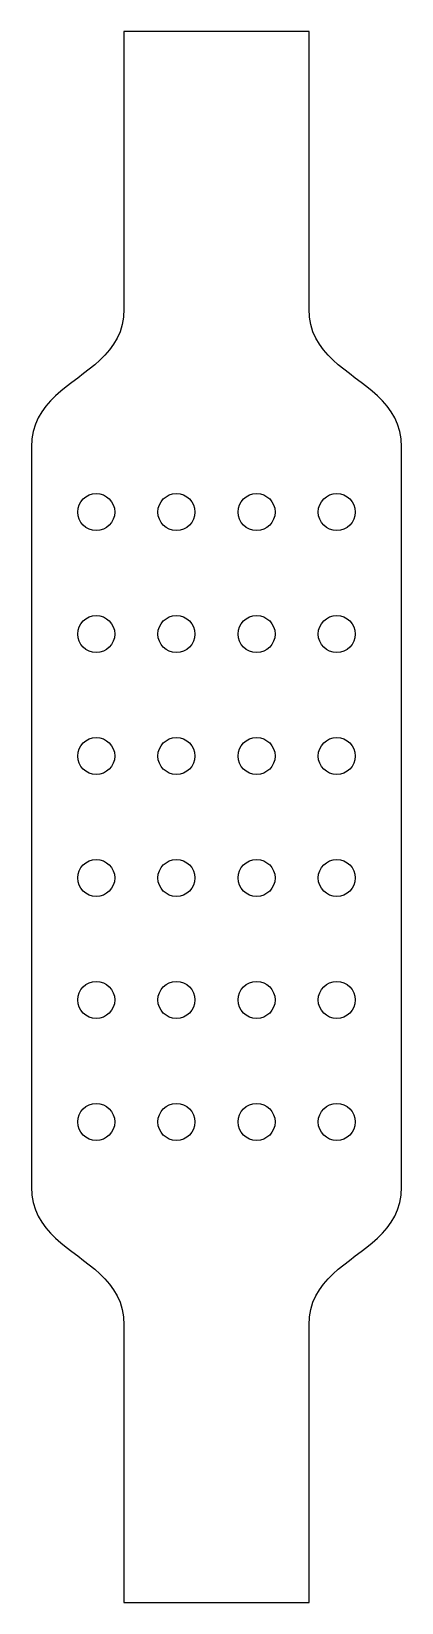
# Model space of a CAD drawing. Header units: millimetres. Extents: x 0 to 80, y 0 to 340.
import ezdxf

# ---------------------------------------------------------------- set-up
doc = ezdxf.new("R2010")
doc.units = ezdxf.units.MM
doc.layers.add('CUT_HOLES', color=1, linetype='Continuous')
doc.layers.add('CUT_OUTLINE', color=7, linetype='Continuous')

msp = doc.modelspace()

# ---------------------------------------------------------------- linework, layer by layer
at = {"layer": 'CUT_HOLES'}
for centre in [(14, 236), (31.33, 236), (48.67, 236), (66, 236), (14, 209.6), (31.33, 209.6), (48.67, 209.6), (66, 209.6), (14, 183.2), (31.33, 183.2), (48.67, 183.2), (66, 183.2), (14, 156.8), (31.33, 156.8), (48.67, 156.8), (66, 156.8), (14, 130.4), (31.33, 130.4), (48.67, 130.4), (66, 130.4), (14, 104), (31.33, 104), (48.67, 104), (66, 104)]:
    msp.add_circle(centre, 4, dxfattribs=at)
at = {"layer": 'CUT_OUTLINE'}
msp.add_lwpolyline([(20, 0), (60, 0), (60, 60), (60.1, 61.8), (60.39, 63.45), (60.86, 64.98), (61.48, 66.39), (62.24, 67.69), (63.12, 68.91), (64.11, 70.04), (65.19, 71.11), (66.33, 72.13), (67.52, 73.11), (68.75, 74.06), (70, 75), (71.25, 75.94), (72.48, 76.89), (73.67, 77.87), (74.81, 78.89), (75.89, 79.96), (76.88, 81.09), (77.76, 82.31), (78.52, 83.61), (79.14, 85.02), (79.61, 86.55), (79.9, 88.2), (80, 90), (80, 250), (79.9, 251.8), (79.61, 253.45), (79.14, 254.98), (78.52, 256.39), (77.76, 257.69), (76.88, 258.91), (75.89, 260.04), (74.81, 261.11), (73.67, 262.13), (72.48, 263.11), (71.25, 264.06), (70, 265), (68.75, 265.94), (67.52, 266.89), (66.33, 267.87), (65.19, 268.89), (64.11, 269.96), (63.12, 271.09), (62.24, 272.31), (61.48, 273.61), (60.86, 275.02), (60.39, 276.55), (60.1, 278.2), (60, 280), (60, 340), (20, 340), (20, 280), (19.9, 278.2), (19.61, 276.55), (19.14, 275.02), (18.52, 273.61), (17.76, 272.31), (16.88, 271.09), (15.89, 269.96), (14.81, 268.89), (13.67, 267.87), (12.48, 266.89), (11.25, 265.94), (10, 265), (8.75, 264.06), (7.52, 263.11), (6.33, 262.13), (5.19, 261.11), (4.11, 260.04), (3.12, 258.91), (2.24, 257.69), (1.48, 256.39), (0.86, 254.98), (0.39, 253.45), (0.1, 251.8), (0, 250), (0, 90), (0.1, 88.2), (0.39, 86.55), (0.86, 85.02), (1.48, 83.61), (2.24, 82.31), (3.12, 81.09), (4.11, 79.96), (5.19, 78.89), (6.33, 77.87), (7.52, 76.89), (8.75, 75.94), (10, 75), (11.25, 74.06), (12.48, 73.11), (13.67, 72.13), (14.81, 71.11), (15.89, 70.04), (16.88, 68.91), (17.76, 67.69), (18.52, 66.39), (19.14, 64.98), (19.61, 63.45), (19.9, 61.8), (20, 60)], close=True, dxfattribs=at)

doc.saveas('drawing.dxf')
